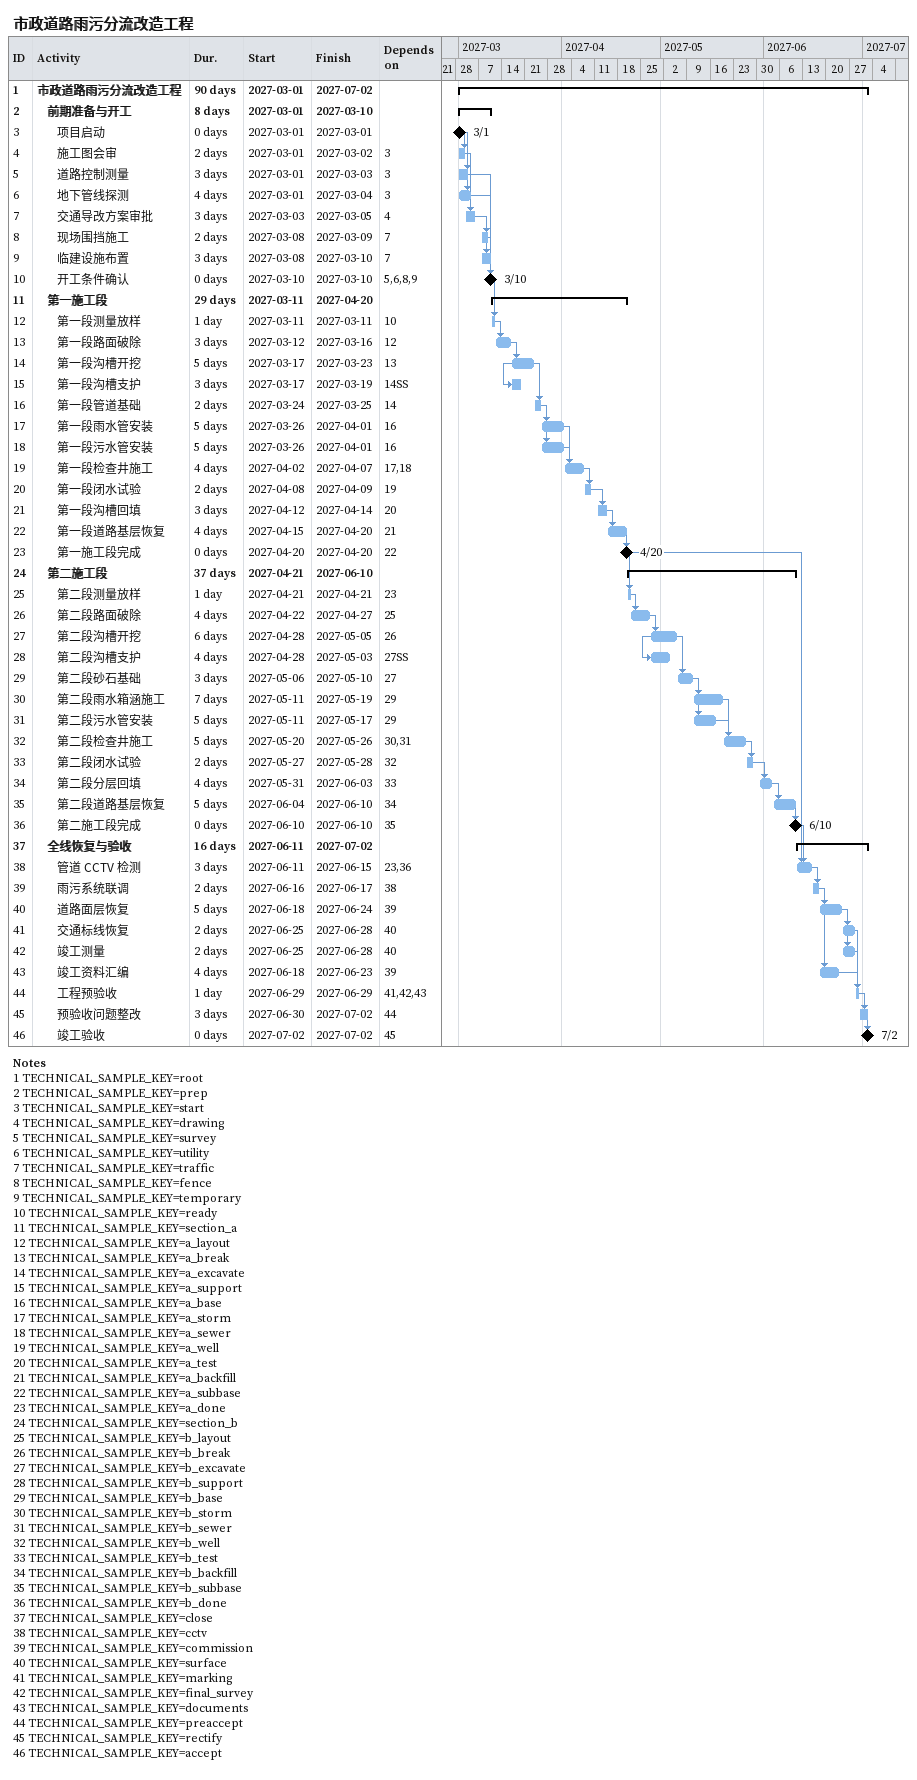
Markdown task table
市政道路雨污分流改造工程

| ID | Level | Task | Duration | Start | Finish | Predecessors |
|---|---|---|---|---|---|---|
| 1 | 1 | **市政道路雨污分流改造工程** | 90d | 2027-03-01 | 2027-07-02 |  |
| 2 | 2 | **前期准备与开工** | 8d | 2027-03-01 | 2027-03-10 |  |
| 3 | 3 | 项目启动 | 0d | 2027-03-01 | 2027-03-01 |  |
| 4 | 3 | 施工图会审 | 2d | 2027-03-01 | 2027-03-02 | 3 |
| 5 | 3 | 道路控制测量 | 3d | 2027-03-01 | 2027-03-03 | 3 |
| 6 | 3 | 地下管线探测 | 4d | 2027-03-01 | 2027-03-04 | 3 |
| 7 | 3 | 交通导改方案审批 | 3d | 2027-03-03 | 2027-03-05 | 4 |
| 8 | 3 | 现场围挡施工 | 2d | 2027-03-08 | 2027-03-09 | 7 |
| 9 | 3 | 临建设施布置 | 3d | 2027-03-08 | 2027-03-10 | 7 |
| 10 | 3 | 开工条件确认 | 0d | 2027-03-10 | 2027-03-10 | 5, 6, 8, 9 |
| 11 | 2 | **第一施工段** | 29d | 2027-03-11 | 2027-04-20 |  |
| 12 | 3 | 第一段测量放样 | 1d | 2027-03-11 | 2027-03-11 | 10 |
| 13 | 3 | 第一段路面破除 | 3d | 2027-03-12 | 2027-03-16 | 12 |
| 14 | 3 | 第一段沟槽开挖 | 5d | 2027-03-17 | 2027-03-23 | 13 |
| 15 | 3 | 第一段沟槽支护 | 3d | 2027-03-17 | 2027-03-19 | 14SS |
| 16 | 3 | 第一段管道基础 | 2d | 2027-03-24 | 2027-03-25 | 14 |
| 17 | 3 | 第一段雨水管安装 | 5d | 2027-03-26 | 2027-04-01 | 16 |
| 18 | 3 | 第一段污水管安装 | 5d | 2027-03-26 | 2027-04-01 | 16 |
| 19 | 3 | 第一段检查井施工 | 4d | 2027-04-02 | 2027-04-07 | 17, 18 |
| 20 | 3 | 第一段闭水试验 | 2d | 2027-04-08 | 2027-04-09 | 19 |
| 21 | 3 | 第一段沟槽回填 | 3d | 2027-04-12 | 2027-04-14 | 20 |
| 22 | 3 | 第一段道路基层恢复 | 4d | 2027-04-15 | 2027-04-20 | 21 |
| 23 | 3 | 第一施工段完成 | 0d | 2027-04-20 | 2027-04-20 | 22 |
| 24 | 2 | **第二施工段** | 37d | 2027-04-21 | 2027-06-10 |  |
| 25 | 3 | 第二段测量放样 | 1d | 2027-04-21 | 2027-04-21 | 23 |
| 26 | 3 | 第二段路面破除 | 4d | 2027-04-22 | 2027-04-27 | 25 |
| 27 | 3 | 第二段沟槽开挖 | 6d | 2027-04-28 | 2027-05-05 | 26 |
| 28 | 3 | 第二段沟槽支护 | 4d | 2027-04-28 | 2027-05-03 | 27SS |
| 29 | 3 | 第二段砂石基础 | 3d | 2027-05-06 | 2027-05-10 | 27 |
| 30 | 3 | 第二段雨水箱涵施工 | 7d | 2027-05-11 | 2027-05-19 | 29 |
| 31 | 3 | 第二段污水管安装 | 5d | 2027-05-11 | 2027-05-17 | 29 |
| 32 | 3 | 第二段检查井施工 | 5d | 2027-05-20 | 2027-05-26 | 30, 31 |
| 33 | 3 | 第二段闭水试验 | 2d | 2027-05-27 | 2027-05-28 | 32 |
| 34 | 3 | 第二段分层回填 | 4d | 2027-05-31 | 2027-06-03 | 33 |
| 35 | 3 | 第二段道路基层恢复 | 5d | 2027-06-04 | 2027-06-10 | 34 |
| 36 | 3 | 第二施工段完成 | 0d | 2027-06-10 | 2027-06-10 | 35 |
| 37 | 2 | **全线恢复与验收** | 16d | 2027-06-11 | 2027-07-02 |  |
| 38 | 3 | 管道 CCTV 检测 | 3d | 2027-06-11 | 2027-06-15 | 23, 36 |
| 39 | 3 | 雨污系统联调 | 2d | 2027-06-16 | 2027-06-17 | 38 |
| 40 | 3 | 道路面层恢复 | 5d | 2027-06-18 | 2027-06-24 | 39 |
| 41 | 3 | 交通标线恢复 | 2d | 2027-06-25 | 2027-06-28 | 40 |
| 42 | 3 | 竣工测量 | 2d | 2027-06-25 | 2027-06-28 | 40 |
| 43 | 3 | 竣工资料汇编 | 4d | 2027-06-18 | 2027-06-23 | 39 |
| 44 | 3 | 工程预验收 | 1d | 2027-06-29 | 2027-06-29 | 41, 42, 43 |
| 45 | 3 | 预验收问题整改 | 3d | 2027-06-30 | 2027-07-02 | 44 |
| 46 | 3 | 竣工验收 | 0d | 2027-07-02 | 2027-07-02 | 45 |

Notes
- 1: TECHNICAL_SAMPLE_KEY=root
- 2: TECHNICAL_SAMPLE_KEY=prep
- 3: TECHNICAL_SAMPLE_KEY=start
- 4: TECHNICAL_SAMPLE_KEY=drawing
- 5: TECHNICAL_SAMPLE_KEY=survey
- 6: TECHNICAL_SAMPLE_KEY=utility
- 7: TECHNICAL_SAMPLE_KEY=traffic
- 8: TECHNICAL_SAMPLE_KEY=fence
- 9: TECHNICAL_SAMPLE_KEY=temporary
- 10: TECHNICAL_SAMPLE_KEY=ready
- 11: TECHNICAL_SAMPLE_KEY=section_a
- 12: TECHNICAL_SAMPLE_KEY=a_layout
- 13: TECHNICAL_SAMPLE_KEY=a_break
- 14: TECHNICAL_SAMPLE_KEY=a_excavate
- 15: TECHNICAL_SAMPLE_KEY=a_support
- 16: TECHNICAL_SAMPLE_KEY=a_base
- 17: TECHNICAL_SAMPLE_KEY=a_storm
- 18: TECHNICAL_SAMPLE_KEY=a_sewer
- 19: TECHNICAL_SAMPLE_KEY=a_well
- 20: TECHNICAL_SAMPLE_KEY=a_test
- 21: TECHNICAL_SAMPLE_KEY=a_backfill
- 22: TECHNICAL_SAMPLE_KEY=a_subbase
- 23: TECHNICAL_SAMPLE_KEY=a_done
- 24: TECHNICAL_SAMPLE_KEY=section_b
- 25: TECHNICAL_SAMPLE_KEY=b_layout
- 26: TECHNICAL_SAMPLE_KEY=b_break
- 27: TECHNICAL_SAMPLE_KEY=b_excavate
- 28: TECHNICAL_SAMPLE_KEY=b_support
- 29: TECHNICAL_SAMPLE_KEY=b_base
- 30: TECHNICAL_SAMPLE_KEY=b_storm
- 31: TECHNICAL_SAMPLE_KEY=b_sewer
- 32: TECHNICAL_SAMPLE_KEY=b_well
- 33: TECHNICAL_SAMPLE_KEY=b_test
- 34: TECHNICAL_SAMPLE_KEY=b_backfill
- 35: TECHNICAL_SAMPLE_KEY=b_subbase
- 36: TECHNICAL_SAMPLE_KEY=b_done
- 37: TECHNICAL_SAMPLE_KEY=close
- 38: TECHNICAL_SAMPLE_KEY=cctv
- 39: TECHNICAL_SAMPLE_KEY=commission
- 40: TECHNICAL_SAMPLE_KEY=surface
- 41: TECHNICAL_SAMPLE_KEY=marking
- 42: TECHNICAL_SAMPLE_KEY=final_survey
- 43: TECHNICAL_SAMPLE_KEY=documents
- 44: TECHNICAL_SAMPLE_KEY=preaccept
- 45: TECHNICAL_SAMPLE_KEY=rectify
- 46: TECHNICAL_SAMPLE_KEY=accept
